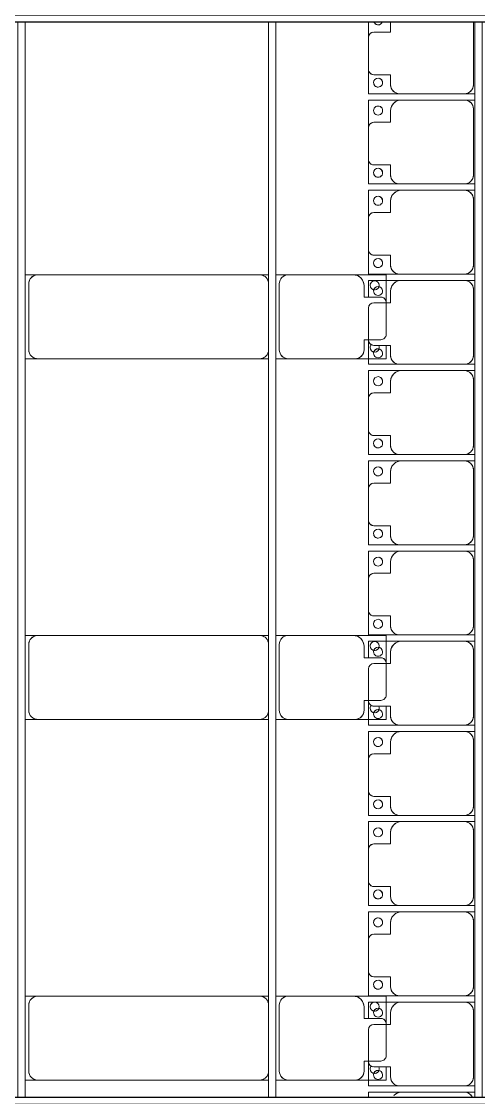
# Model space of a CAD drawing. Header units: millimetres. Extents: x -248177 to 167033, y 156986 to 268923.
# Drawn here: x -171373 to -168838, y 190419 to 196383 of the extents above; entities that cross this region are included whole.
import ezdxf

# ---------------------------------------------------------------- set-up
doc = ezdxf.new("R2010")
doc.units = ezdxf.units.MM
for name, color, linetype, lineweight in [('A-DETL-MBND', 5, 'Continuous', 9), ('A-GENM', 13, 'Continuous', 9), ('S-BEAM', 12, 'Continuous', 9)]:
    doc.layers.add(name, color=color, linetype=linetype, lineweight=lineweight)

# ---------------------------------------------------------------- blocks, each defined once
blk = doc.blocks.new('Dải phao đi lại kèm đỡ invester - DẢI PHAO ĐI LẠI-18009-BỐ TRÍ KHUNG KẾT CẤU BÈ PIN 02')
at = {"layer": 'A-DETL-MBND', "color": 8}
for p, q in [((38173.4, -729.7), (37826.3, -729.7)), ((38223.4, -721.8), (38223.4, -779.7)), ((38223.4, -721.8), (38223.4, -779.7)), ((38258.4, -779.7), (38258.4, -721.8)), ((38258.4, -779.7), (38258.4, -721.8)), ((38673.4, -729.7), (38308.4, -729.7)), ((38723.4, -721.8), (38723.4, -779.7)), ((38723.4, -721.8), (38723.4, -779.7)), ((38758.4, -779.7), (38758.4, -721.8)), ((38758.4, -779.7), (38758.4, -721.8)), ((39173.4, -729.7), (38808.4, -729.7)), ((39223.4, -721.8), (39223.4, -779.7)), ((39223.4, -721.8), (39223.4, -779.7)), ((39258.4, -779.7), (39258.4, -721.8)), ((39258.4, -779.7), (39258.4, -721.8)), ((39673.4, -729.7), (39308.4, -729.7)), ((39723.4, -721.8), (39723.4, -779.7)), ((39723.4, -721.8), (39723.4, -779.7)), ((39758.4, -779.7), (39758.4, -721.8)), ((39758.4, -779.7), (39758.4, -721.8)), ((40173.4, -729.7), (39808.4, -729.7)), ((40223.4, -721.8), (40223.4, -779.7)), ((40223.4, -721.8), (40223.4, -779.7)), ((40258.4, -779.7), (40258.4, -721.8)), ((40258.4, -779.7), (40258.4, -721.8)), ((40673.4, -729.7), (40308.4, -729.7)), ((40723.4, -721.8), (40723.4, -779.7)), ((40723.4, -721.8), (40723.4, -779.7)), ((40758.4, -779.7), (40758.4, -721.8)), ((40758.4, -779.7), (40758.4, -721.8)), ((41173.4, -729.7), (40808.4, -729.7)), ((41223.4, -721.8), (41223.4, -779.7)), ((41223.4, -721.8), (41223.4, -779.7)), ((41258.4, -779.7), (41258.4, -721.8)), ((41258.4, -779.7), (41258.4, -721.8)), ((41673.4, -729.7), (41308.4, -729.7)), ((41723.4, -721.8), (41723.4, -779.7)), ((41723.4, -721.8), (41723.4, -779.7)), ((41758.4, -779.7), (41758.4, -721.8)), ((41758.4, -779.7), (41758.4, -721.8)), ((42173.4, -729.7), (41808.4, -729.7)), ((42223.4, -721.8), (42223.4, -779.7)), ((42223.4, -721.8), (42223.4, -779.7)), ((42258.4, -779.7), (42258.4, -721.8)), ((42258.4, -779.7), (42258.4, -721.8)), ((42673.4, -729.7), (42308.4, -729.7)), ((42723.4, -721.8), (42723.4, -779.7)), ((42723.4, -721.8), (42723.4, -779.7)), ((42758.4, -779.7), (42758.4, -721.8)), ((42758.4, -779.7), (42758.4, -721.8)), ((43173.4, -729.7), (42808.4, -729.7)), ((43223.4, -721.8), (43223.4, -779.7)), ((43223.4, -721.8), (43223.4, -779.7)), ((43258.4, -779.7), (43258.4, -721.8)), ((43258.4, -779.7), (43258.4, -721.8)), ((43673.4, -729.7), (43308.4, -729.7)), ((43723.4, -721.8), (43723.4, -779.7)), ((43723.4, -721.8), (43723.4, -779.7)), ((43758.4, -779.7), (43758.4, -721.8)), ((43758.4, -779.7), (43758.4, -721.8)), ((38223.4, -1139.7), (38223.4, -779.7)), ((38258.4, -779.7), (38258.4, -1129.7)), ((38723.4, -1139.7), (38723.4, -779.7)), ((38758.4, -779.7), (38758.4, -1129.7)), ((39223.4, -1139.7), (39223.4, -779.7)), ((39258.4, -779.7), (39258.4, -1129.7)), ((39723.4, -1139.7), (39723.4, -779.7)), ((39758.4, -779.7), (39758.4, -1129.7)), ((40223.4, -1139.7), (40223.4, -779.7)), ((40258.4, -779.7), (40258.4, -1129.7)), ((40723.4, -1139.7), (40723.4, -779.7)), ((40758.4, -779.7), (40758.4, -1129.7)), ((41223.4, -1139.7), (41223.4, -779.7)), ((41258.4, -779.7), (41258.4, -1129.7)), ((41723.4, -1139.7), (41723.4, -779.7)), ((41758.4, -779.7), (41758.4, -1129.7)), ((42223.4, -1139.7), (42223.4, -779.7)), ((42258.4, -779.7), (42258.4, -1129.7)), ((42723.4, -1139.7), (42723.4, -779.7)), ((42758.4, -779.7), (42758.4, -1129.7)), ((43223.4, -1139.7), (43223.4, -779.7)), ((43258.4, -779.7), (43258.4, -1129.7)), ((43723.4, -1139.7), (43723.4, -779.7)), ((43758.4, -779.7), (43758.4, -1129.7)), ((38258.4, -1312.2), (38258.4, -1129.7)), ((38258.4, -1129.7), (38258.4, -1312.2)), ((38758.4, -1312.2), (38758.4, -1129.7)), ((38758.4, -1129.7), (38758.4, -1312.2)), ((39258.4, -1312.2), (39258.4, -1129.7)), ((39258.4, -1129.7), (39258.4, -1216.4)), ((39758.4, -1312.2), (39758.4, -1129.7)), ((39758.4, -1129.7), (39758.4, -1312.2)), ((40258.4, -1312.2), (40258.4, -1129.7)), ((40258.4, -1129.7), (40258.4, -1312.2)), ((40758.4, -1312.2), (40758.4, -1129.7)), ((40758.4, -1129.7), (40758.4, -1312.2)), ((41258.4, -1312.2), (41258.4, -1129.7)), ((41258.4, -1129.7), (41258.4, -1216.5)), ((41758.4, -1312.2), (41758.4, -1129.7)), ((41758.4, -1129.7), (41758.4, -1312.2)), ((42258.4, -1312.2), (42258.4, -1129.7)), ((42258.4, -1129.7), (42258.4, -1312.2)), ((42758.4, -1312.2), (42758.4, -1129.7)), ((42758.4, -1129.7), (42758.4, -1312.2)), ((43258.4, -1312.2), (43258.4, -1129.7)), ((43258.4, -1129.7), (43258.4, -1216.5)), ((43758.4, -1312.2), (43758.4, -1129.7)), ((43758.4, -1129.7), (43758.4, -1312.2)), ((37826.3, -1189.7), (37881.8, -1189.7)), ((37881.8, -1189.7), (37881.8, -1282.2)), ((38118.2, -1282.2), (38118.2, -1189.7)), ((38118.2, -1189.7), (38173.4, -1189.7)), ((38223.4, -1139.7), (38223.4, -1312.2)), ((38223.4, -1312.2), (38223.4, -1139.7)), ((38318.4, -1189.7), (38381.8, -1189.7)), ((38381.8, -1189.7), (38381.8, -1282.2)), ((38618.2, -1282.2), (38618.2, -1189.7)), ((38618.2, -1189.7), (38673.4, -1189.7)), ((38723.4, -1139.7), (38723.4, -1312.2)), ((38723.4, -1312.2), (38723.4, -1139.7)), ((38818.4, -1189.7), (38881.8, -1189.7)), ((38881.8, -1189.7), (38881.8, -1282.2)), ((39118.2, -1282.2), (39118.2, -1189.7)), ((39118.2, -1189.7), (39173.4, -1189.7)), ((39223.4, -1139.7), (39223.4, -1312.2)), ((39223.4, -1312.2), (39223.4, -1139.7)), ((39318.4, -1189.7), (39381.8, -1189.7)), ((39381.8, -1189.7), (39381.8, -1282.2)), ((39618.2, -1282.2), (39618.2, -1189.7)), ((39618.2, -1189.7), (39673.4, -1189.7)), ((39723.4, -1139.7), (39723.4, -1312.2)), ((39723.4, -1312.2), (39723.4, -1139.7)), ((39818.4, -1189.7), (39881.8, -1189.7)), ((39881.8, -1189.7), (39881.8, -1282.2)), ((40118.2, -1282.2), (40118.2, -1189.7)), ((40118.2, -1189.7), (40173.4, -1189.7)), ((40223.4, -1139.7), (40223.4, -1312.2)), ((40223.4, -1312.2), (40223.4, -1139.7)), ((40318.4, -1189.7), (40381.8, -1189.7)), ((40381.8, -1189.7), (40381.8, -1282.2)), ((40618.2, -1282.2), (40618.2, -1189.7)), ((40618.2, -1189.7), (40673.4, -1189.7)), ((40723.4, -1139.7), (40723.4, -1312.2)), ((40723.4, -1312.2), (40723.4, -1139.7)), ((40818.4, -1189.7), (40881.8, -1189.7)), ((40881.8, -1189.7), (40881.8, -1282.2)), ((41118.2, -1282.2), (41118.2, -1189.7)), ((41118.2, -1189.7), (41173.4, -1189.7)), ((41223.4, -1139.7), (41223.4, -1312.2)), ((41223.4, -1312.2), (41223.4, -1139.7)), ((41318.4, -1189.7), (41381.8, -1189.7)), ((41381.8, -1189.7), (41381.8, -1282.2)), ((41618.2, -1282.2), (41618.2, -1189.7)), ((41618.2, -1189.7), (41673.4, -1189.7)), ((41723.4, -1139.7), (41723.4, -1312.2)), ((41723.4, -1312.2), (41723.4, -1139.7)), ((41818.4, -1189.7), (41881.8, -1189.7)), ((41881.8, -1189.7), (41881.8, -1282.2)), ((42118.2, -1282.2), (42118.2, -1189.7)), ((42118.2, -1189.7), (42173.4, -1189.7)), ((42223.4, -1139.7), (42223.4, -1312.2)), ((42223.4, -1312.2), (42223.4, -1139.7)), ((42318.4, -1189.7), (42381.8, -1189.7)), ((42381.8, -1189.7), (42381.8, -1282.2)), ((42618.2, -1282.2), (42618.2, -1189.7)), ((42618.2, -1189.7), (42673.4, -1189.7)), ((42723.4, -1139.7), (42723.4, -1312.2)), ((42723.4, -1312.2), (42723.4, -1139.7)), ((42818.4, -1189.7), (42881.8, -1189.7)), ((42881.8, -1189.7), (42881.8, -1282.2)), ((43118.2, -1282.2), (43118.2, -1189.7)), ((43118.2, -1189.7), (43173.4, -1189.7)), ((43223.4, -1139.7), (43223.4, -1312.2)), ((43223.4, -1312.2), (43223.4, -1139.7)), ((43318.4, -1189.7), (43381.8, -1189.7)), ((43381.8, -1189.7), (43381.8, -1282.2)), ((43618.2, -1282.2), (43618.2, -1189.7)), ((43618.2, -1189.7), (43673.4, -1189.7)), ((43723.4, -1139.7), (43723.4, -1312.2)), ((43723.4, -1312.2), (43723.4, -1139.7)), ((39258.4, -1235), (39258.4, -1273.8)), ((41258.4, -1235.5), (41258.4, -1275.4)), ((43258.4, -1236.1), (43258.4, -1277)), ((39258.4, -1297), (39258.4, -1308.8)), ((41258.4, -1293.5), (41258.4, -1306)), ((43258.4, -1279.6), (43258.4, -1303.2)), ((37911.8, -1312.2), (37826.3, -1312.2)), ((37826.3, -1312.2), (37911.8, -1312.2)), ((37911.8, -1312.2), (38088.2, -1312.2)), ((38223.4, -1312.2), (38088.2, -1312.2)), ((38088.2, -1312.2), (38223.4, -1312.2)), ((38411.8, -1312.2), (38258.4, -1312.2)), ((38258.4, -1312.2), (38411.8, -1312.2)), ((38411.8, -1312.2), (38588.2, -1312.2)), ((38723.4, -1312.2), (38588.2, -1312.2)), ((38588.2, -1312.2), (38723.4, -1312.2)), ((38911.8, -1312.2), (38758.4, -1312.2)), ((38758.4, -1312.2), (38911.8, -1312.2)), ((38911.8, -1312.2), (39088.2, -1312.2)), ((39223.4, -1312.2), (39088.2, -1312.2)), ((39088.2, -1312.2), (39223.4, -1312.2)), ((39350.5, -1312.2), (39258.4, -1312.2)), ((39281.5, -1312.2), (39294.4, -1312.2)), ((39315.8, -1312.2), (39331.3, -1312.2)), ((39411.8, -1312.2), (39588.2, -1312.2)), ((39723.4, -1312.2), (39588.2, -1312.2)), ((39596.1, -1312.2), (39613.3, -1312.2)), ((39629.4, -1312.2), (39642.8, -1312.2)), ((39691.1, -1312.2), (39723.4, -1312.2)), ((39911.8, -1312.2), (39758.4, -1312.2)), ((39758.4, -1312.2), (39911.8, -1312.2)), ((39911.8, -1312.2), (40088.2, -1312.2)), ((40223.4, -1312.2), (40088.2, -1312.2)), ((40088.2, -1312.2), (40223.4, -1312.2)), ((40411.8, -1312.2), (40258.4, -1312.2)), ((40258.4, -1312.2), (40411.8, -1312.2)), ((40411.8, -1312.2), (40588.2, -1312.2)), ((40723.4, -1312.2), (40588.2, -1312.2)), ((40588.2, -1312.2), (40723.4, -1312.2)), ((40911.8, -1312.2), (40758.4, -1312.2)), ((40758.4, -1312.2), (40911.8, -1312.2)), ((40911.8, -1312.2), (41088.2, -1312.2)), ((41223.4, -1312.2), (41088.2, -1312.2)), ((41088.2, -1312.2), (41223.4, -1312.2)), ((41349.7, -1312.2), (41258.4, -1312.2)), ((41280.6, -1312.2), (41293.6, -1312.2)), ((41315, -1312.2), (41330.5, -1312.2)), ((41411.8, -1312.2), (41588.2, -1312.2)), ((41723.4, -1312.2), (41588.2, -1312.2)), ((41595.3, -1312.2), (41612.5, -1312.2)), ((41628.5, -1312.2), (41641.9, -1312.2)), ((41690.3, -1312.2), (41723.4, -1312.2)), ((41911.8, -1312.2), (41758.4, -1312.2)), ((41758.4, -1312.2), (41911.8, -1312.2)), ((41911.8, -1312.2), (42088.2, -1312.2)), ((42223.4, -1312.2), (42088.2, -1312.2)), ((42088.2, -1312.2), (42223.4, -1312.2)), ((42411.8, -1312.2), (42258.4, -1312.2)), ((42258.4, -1312.2), (42411.8, -1312.2)), ((42411.8, -1312.2), (42588.2, -1312.2)), ((42723.4, -1312.2), (42588.2, -1312.2)), ((42588.2, -1312.2), (42723.4, -1312.2)), ((42911.8, -1312.2), (42758.4, -1312.2)), ((42758.4, -1312.2), (42911.8, -1312.2)), ((42911.8, -1312.2), (43088.2, -1312.2)), ((43223.4, -1312.2), (43088.2, -1312.2)), ((43088.2, -1312.2), (43223.4, -1312.2)), ((43348.9, -1312.2), (43258.4, -1312.2)), ((43279.8, -1312.2), (43292.7, -1312.2)), ((43314.2, -1312.2), (43329.7, -1312.2)), ((43411.8, -1312.2), (43588.2, -1312.2)), ((43723.4, -1312.2), (43588.2, -1312.2)), ((43594.5, -1312.2), (43611.6, -1312.2)), ((43627.7, -1312.2), (43641.1, -1312.2)), ((43689.5, -1312.2), (43723.4, -1312.2)), ((43786.3, -1312.2), (43758.4, -1312.2)), ((43758.4, -1312.2), (43786.3, -1312.2))]:
    blk.add_line(p, q, dxfattribs=at)
for centre, radius, start, end in [((38173.4, -779.7), 50, 360, 90), ((38173.4, -779.7), 50, 15, 90), ((38308.4, -779.7), 50, 90, 180), ((38308.4, -779.7), 50, 94.74511, 165), ((38673.4, -779.7), 50, 0, 90), ((38673.4, -779.7), 50, 15, 90), ((38808.4, -779.7), 50, 90, 180), ((38808.4, -779.7), 50, 90, 165), ((39173.4, -779.7), 50, 0, 90), ((39173.4, -779.7), 50, 15, 90), ((39308.4, -779.7), 50, 90, 180), ((39308.4, -779.7), 50, 90, 165), ((39673.4, -779.7), 50, 0, 90), ((39673.4, -779.7), 50, 15, 90), ((39808.4, -779.7), 50, 90, 180), ((39808.4, -779.7), 50, 90, 165), ((40173.4, -779.7), 50, 0, 90), ((40173.4, -779.7), 50, 15, 90), ((40308.4, -779.7), 50, 90, 180), ((40308.4, -779.7), 50, 90, 165), ((40673.4, -779.7), 50, 0, 90), ((40673.4, -779.7), 50, 15, 90), ((40808.4, -779.7), 50, 90, 180), ((40808.4, -779.7), 50, 90, 165), ((41173.4, -779.7), 50, 0, 90), ((41173.4, -779.7), 50, 15, 90), ((41308.4, -779.7), 50, 90, 180), ((41308.4, -779.7), 50, 90, 165), ((41673.4, -779.7), 50, 0, 90), ((41673.4, -779.7), 50, 15, 90), ((41808.4, -779.7), 50, 90, 180), ((41808.4, -779.7), 50, 90, 165), ((42173.4, -779.7), 50, 0, 90), ((42173.4, -779.7), 50, 15, 90), ((42308.4, -779.7), 50, 90, 180), ((42308.4, -779.7), 50, 90, 165), ((42673.4, -779.7), 50, 0, 90), ((42673.4, -779.7), 50, 15, 90), ((42808.4, -779.7), 50, 90, 180), ((42808.4, -779.7), 50, 90, 165), ((43173.4, -779.7), 50, 0, 90), ((43173.4, -779.7), 50, 15, 90), ((43308.4, -779.7), 50, 90, 180), ((43308.4, -779.7), 50, 90, 165), ((43673.4, -779.7), 50, 0, 90), ((43673.4, -779.7), 50, 15, 90), ((43808.4, -779.7), 50, 120, 180), ((43808.4, -779.7), 50, 120, 165), ((38318.4, -1129.7), 60, 180, 270), ((38818.4, -1129.7), 60, 180, 270), ((39318.4, -1129.7), 60, 180, 270), ((39818.4, -1129.7), 60, 180, 270), ((40318.4, -1129.7), 60, 180, 270), ((40818.4, -1129.7), 60, 180, 270), ((41318.4, -1129.7), 60, 180, 270), ((41818.4, -1129.7), 60, 180, 270), ((42318.4, -1129.7), 60, 180, 270), ((42818.4, -1129.7), 60, 180, 270), ((43318.4, -1129.7), 60, 180, 270), ((43818.4, -1129.7), 60, 180, 225), ((38173.4, -1139.7), 50, 270, 360), ((38173.4, -1139.7), 50, 270, 345), ((38318.4, -1129.7), 60, 210, 270), ((38673.4, -1139.7), 50, 270, 0), ((38673.4, -1139.7), 50, 270, 345), ((38818.4, -1129.7), 60, 210, 270), ((39173.4, -1139.7), 50, 270, 0), ((39173.4, -1139.7), 50, 270, 345), ((39318.4, -1129.7), 60, 210, 270), ((39673.4, -1139.7), 50, 270, 360), ((39673.4, -1139.7), 50, 270, 345), ((39818.4, -1129.7), 60, 210, 270), ((40173.4, -1139.7), 50, 270, 0), ((40173.4, -1139.7), 50, 270, 345), ((40318.4, -1129.7), 60, 210, 270), ((40673.4, -1139.7), 50, 270, 360), ((40673.4, -1139.7), 50, 270, 345), ((40818.4, -1129.7), 60, 210, 270), ((41173.4, -1139.7), 50, 270, 360), ((41173.4, -1139.7), 50, 270, 345), ((41318.4, -1129.7), 60, 210, 270), ((41673.4, -1139.7), 50, 270, 360), ((41673.4, -1139.7), 50, 270, 345), ((41818.4, -1129.7), 60, 210, 270), ((42173.4, -1139.7), 50, 270, 0), ((42173.4, -1139.7), 50, 270, 345), ((42318.4, -1129.7), 60, 210, 270), ((42673.4, -1139.7), 50, 270, 360), ((42673.4, -1139.7), 50, 270, 345), ((42818.4, -1129.7), 60, 210, 270), ((43173.4, -1139.7), 50, 270, 360), ((43173.4, -1139.7), 50, 270, 345), ((43318.4, -1129.7), 60, 210, 270), ((43673.4, -1139.7), 50, 270, 360), ((43673.4, -1139.7), 50, 270, 345), ((43818.4, -1129.7), 60, 210, 225), ((37816.8, -1258.6), 25, 285, 75), ((37816.8, -1258.6), 25, 60, 75), ((37816.8, -1258.6), 25, 285, 30), ((38161.8, -1258.6), 25, 90, 270), ((38161.8, -1258.6), 25, 90, 165), ((38161.8, -1258.6), 25, 270, 90), ((38161.8, -1258.6), 25, 15, 90), ((38316.8, -1258.6), 25, 120.00846, 239.98988), ((38316.8, -1258.6), 25, 120.00846, 165), ((38316.8, -1258.6), 25, 90, 120), ((38316.8, -1258.6), 25, 90, 120), ((38316.8, -1258.6), 25, 270, 90), ((38316.8, -1258.6), 25, 60, 90), ((38316.8, -1258.6), 25, 270, 30), ((38661.8, -1258.6), 25, 90, 270), ((38661.8, -1258.6), 25, 90, 165), ((38661.8, -1258.6), 25, 270, 90), ((38661.8, -1258.6), 25, 15, 90), ((38816.8, -1258.6), 25, 90, 270), ((38816.8, -1258.6), 25, 90, 165), ((38816.8, -1258.6), 25, 270, 90), ((38816.8, -1258.6), 25, 60, 90), ((38816.8, -1258.6), 25, 270, 30), ((39161.8, -1258.6), 25, 90, 270), ((39161.8, -1258.6), 25, 90, 165), ((39161.8, -1258.6), 25, 270, 90), ((39161.8, -1258.6), 25, 15, 90), ((39316.8, -1258.6), 25, 90, 270), ((39316.8, -1258.6), 25, 270, 90), ((39316.8, -1258.6), 25, 15, 30), ((39661.8, -1258.6), 25, 90, 270), ((39661.8, -1258.6), 25, 270, 90), ((39661.8, -1258.6), 25, 60, 90), ((39816.8, -1258.6), 25, 90, 270), ((39816.8, -1258.6), 25, 90, 165), ((39816.8, -1258.6), 25, 270, 90), ((39816.8, -1258.6), 25, 60, 90), ((39816.8, -1258.6), 25, 270, 30), ((40161.8, -1258.6), 25, 90, 270), ((40161.8, -1258.6), 25, 90, 165), ((40161.8, -1258.6), 25, 270, 90), ((40161.8, -1258.6), 25, 15, 90), ((40316.8, -1258.6), 25, 90, 270), ((40316.8, -1258.6), 25, 90, 165), ((40316.8, -1258.6), 25, 270, 90), ((40316.8, -1258.6), 25, 60, 90), ((40316.8, -1258.6), 25, 270, 30), ((40661.8, -1258.6), 25, 90, 270), ((40661.8, -1258.6), 25, 90, 165), ((40661.8, -1258.6), 25, 270, 90), ((40661.8, -1258.6), 25, 15, 90), ((40816.8, -1258.6), 25, 90, 270), ((40816.8, -1258.6), 25, 90, 165), ((40816.8, -1258.6), 25, 270, 90), ((40816.8, -1258.6), 25, 60, 90), ((40816.8, -1258.6), 25, 270, 30), ((41161.8, -1258.6), 25, 90, 270), ((41161.8, -1258.6), 25, 90, 165), ((41161.8, -1258.6), 25, 270, 90), ((41161.8, -1258.6), 25, 15, 90), ((41316.8, -1258.6), 25, 90, 270), ((41316.8, -1258.6), 25, 270, 90), ((41316.8, -1258.6), 25, 15, 30), ((41661.8, -1258.6), 25, 90, 270), ((41661.8, -1258.6), 25, 150, 165), ((41661.8, -1258.6), 25, 270, 90), ((41661.8, -1258.6), 25, 60, 90), ((41816.8, -1258.6), 25, 90, 270), ((41816.8, -1258.6), 25, 90, 165), ((41816.8, -1258.6), 25, 270, 90), ((41816.8, -1258.6), 25, 60, 90), ((41816.8, -1258.6), 25, 270, 30), ((42161.8, -1258.6), 25, 90, 270), ((42161.8, -1258.6), 25, 90, 165), ((42161.8, -1258.6), 25, 270, 90), ((42161.8, -1258.6), 25, 15, 90), ((42316.8, -1258.6), 25, 90, 270), ((42316.8, -1258.6), 25, 90, 165), ((42316.8, -1258.6), 25, 270, 90), ((42316.8, -1258.6), 25, 60, 90), ((42316.8, -1258.6), 25, 270, 30), ((42661.8, -1258.6), 25, 90, 270), ((42661.8, -1258.6), 25, 90, 165), ((42661.8, -1258.6), 25, 270, 90), ((42661.8, -1258.6), 25, 15, 90), ((42816.8, -1258.6), 25, 90, 270), ((42816.8, -1258.6), 25, 90, 165), ((42816.8, -1258.6), 25, 270, 90), ((42816.8, -1258.6), 25, 60, 90), ((42816.8, -1258.6), 25, 270, 30), ((43161.8, -1258.6), 25, 90, 270), ((43161.8, -1258.6), 25, 90, 165), ((43161.8, -1258.6), 25, 270, 90), ((43161.8, -1258.6), 25, 15, 90), ((43316.8, -1258.6), 25, 90, 270), ((43316.8, -1258.6), 25, 270, 90), ((43316.8, -1258.6), 25, 15, 30), ((43661.8, -1258.6), 25, 90, 270), ((43661.8, -1258.6), 25, 150, 165), ((43661.8, -1258.6), 25, 270, 90), ((43661.8, -1258.6), 25, 60, 90), ((37911.8, -1282.2), 30, 180, 270), ((37911.8, -1282.2), 30, 195, 225), ((37911.8, -1282.2), 30, 195, 255), ((37911.8, -1282.2), 30, 195, 225), ((38088.2, -1282.2), 30, 270, 0), ((38088.2, -1282.2), 30, 285, 345), ((38088.2, -1282.2), 30, 285, 300), ((38088.2, -1282.2), 30, 285, 300), ((38088.2, -1282.2), 30, 315, 345), ((38088.2, -1282.2), 30, 315, 345), ((38161.8, -1258.6), 25, 180, 270), ((38161.8, -1258.6), 25, 270, 0), ((38316.8, -1258.6), 25, 180, 239.98988), ((38316.8, -1258.6), 25, 240, 270), ((38316.8, -1258.6), 25, 240, 270), ((38411.8, -1282.2), 30, 180, 270), ((38411.8, -1282.2), 30, 195, 225), ((38411.8, -1282.2), 30, 195, 255), ((38411.8, -1282.2), 30, 195, 225), ((38588.2, -1282.2), 30, 270, 0), ((38588.2, -1282.2), 30, 285, 345), ((38588.2, -1282.2), 30, 285, 300), ((38588.2, -1282.2), 30, 285, 300), ((38588.2, -1282.2), 30, 315, 345), ((38588.2, -1282.2), 30, 315, 345), ((38661.8, -1258.6), 25, 180, 270), ((38661.8, -1258.6), 25, 270, 0), ((38816.8, -1258.6), 25, 180, 270), ((38911.8, -1282.2), 30, 180, 270), ((38911.8, -1282.2), 30, 195, 225), ((38911.8, -1282.2), 30, 195, 255), ((38911.8, -1282.2), 30, 195, 225), ((39088.2, -1282.2), 30, 270, 0), ((39088.2, -1282.2), 30, 285, 345), ((39088.2, -1282.2), 30, 285, 300), ((39088.2, -1282.2), 30, 285, 300), ((39088.2, -1282.2), 30, 315, 345), ((39088.2, -1282.2), 30, 315, 345), ((39161.8, -1258.6), 25, 180, 270), ((39161.8, -1258.6), 25, 270, 0), ((39316.8, -1258.6), 25, 180, 255), ((39411.8, -1282.2), 30, 180, 270), ((39588.2, -1282.2), 30, 270, 360), ((39588.2, -1282.2), 30, 285, 345), ((39588.2, -1282.2), 30, 285, 300), ((39588.2, -1282.2), 30, 285, 300), ((39588.2, -1282.2), 30, 315, 345), ((39588.2, -1282.2), 30, 315, 345), ((39661.8, -1258.6), 25, 180, 255), ((39816.8, -1258.6), 25, 180, 270), ((39911.8, -1282.2), 30, 180, 270), ((39911.8, -1282.2), 30, 195, 225), ((39911.8, -1282.2), 30, 195, 255), ((39911.8, -1282.2), 30, 195, 225), ((40088.2, -1282.2), 30, 270, 0), ((40088.2, -1282.2), 30, 285, 345), ((40088.2, -1282.2), 30, 285, 300), ((40088.2, -1282.2), 30, 285, 300), ((40088.2, -1282.2), 30, 315, 345), ((40088.2, -1282.2), 30, 315, 345), ((40161.8, -1258.6), 25, 180, 270), ((40161.8, -1258.6), 25, 270, 0), ((40316.8, -1258.6), 25, 180, 270), ((40411.8, -1282.2), 30, 180, 270), ((40411.8, -1282.2), 30, 195, 225), ((40411.8, -1282.2), 30, 195, 255), ((40411.8, -1282.2), 30, 195, 225), ((40588.2, -1282.2), 30, 270, 360), ((40588.2, -1282.2), 30, 285, 345), ((40588.2, -1282.2), 30, 285, 300), ((40588.2, -1282.2), 30, 285, 300), ((40588.2, -1282.2), 30, 315, 345), ((40588.2, -1282.2), 30, 315, 345), ((40661.8, -1258.6), 25, 180, 270), ((40661.8, -1258.6), 25, 270, 0), ((40816.8, -1258.6), 25, 180, 270), ((40911.8, -1282.2), 30, 180, 270), ((40911.8, -1282.2), 30, 195, 225), ((40911.8, -1282.2), 30, 195, 255), ((40911.8, -1282.2), 30, 195, 225), ((41088.2, -1282.2), 30, 270, 0), ((41088.2, -1282.2), 30, 285, 345), ((41088.2, -1282.2), 30, 285, 300), ((41088.2, -1282.2), 30, 285, 300), ((41088.2, -1282.2), 30, 315, 345), ((41088.2, -1282.2), 30, 315, 345), ((41161.8, -1258.6), 25, 180, 270), ((41161.8, -1258.6), 25, 270, 360), ((41316.8, -1258.6), 25, 180, 255), ((41411.8, -1282.2), 30, 180, 270), ((41588.2, -1282.2), 30, 270, 0), ((41588.2, -1282.2), 30, 285, 345), ((41588.2, -1282.2), 30, 285, 300), ((41588.2, -1282.2), 30, 285, 300), ((41588.2, -1282.2), 30, 315, 345), ((41588.2, -1282.2), 30, 315, 345), ((41661.8, -1258.6), 25, 180, 255), ((41816.8, -1258.6), 25, 180, 270), ((41911.8, -1282.2), 30, 180, 270), ((41911.8, -1282.2), 30, 195, 225), ((41911.8, -1282.2), 30, 195, 255), ((41911.8, -1282.2), 30, 195, 225), ((42088.2, -1282.2), 30, 270, 360), ((42088.2, -1282.2), 30, 285, 345), ((42088.2, -1282.2), 30, 285, 300), ((42088.2, -1282.2), 30, 285, 300), ((42088.2, -1282.2), 30, 315, 345), ((42088.2, -1282.2), 30, 315, 345), ((42161.8, -1258.6), 25, 180, 270), ((42161.8, -1258.6), 25, 270, 360), ((42316.8, -1258.6), 25, 180, 270), ((42411.8, -1282.2), 30, 180, 270), ((42411.8, -1282.2), 30, 195, 225), ((42411.8, -1282.2), 30, 195, 255), ((42411.8, -1282.2), 30, 195, 225), ((42588.2, -1282.2), 30, 270, 0), ((42588.2, -1282.2), 30, 285, 345), ((42588.2, -1282.2), 30, 285, 300), ((42588.2, -1282.2), 30, 285, 300), ((42588.2, -1282.2), 30, 315, 345), ((42588.2, -1282.2), 30, 315, 345), ((42661.8, -1258.6), 25, 180, 270), ((42661.8, -1258.6), 25, 270, 360), ((42816.8, -1258.6), 25, 178.5605, 270), ((42911.8, -1282.2), 30, 180, 270), ((42911.8, -1282.2), 30, 195, 225), ((42911.8, -1282.2), 30, 195, 255), ((42911.8, -1282.2), 30, 195, 225), ((43088.2, -1282.2), 30, 270, 360), ((43088.2, -1282.2), 30, 285, 345), ((43088.2, -1282.2), 30, 285, 300), ((43088.2, -1282.2), 30, 285, 300), ((43088.2, -1282.2), 30, 315, 345), ((43088.2, -1282.2), 30, 315, 345), ((43161.8, -1258.6), 25, 180, 270), ((43161.8, -1258.6), 25, 270, 0), ((43316.8, -1258.6), 25, 180, 255), ((43411.8, -1282.2), 30, 180, 270), ((43588.2, -1282.2), 30, 270, 360), ((43588.2, -1282.2), 30, 285, 345), ((43588.2, -1282.2), 30, 285, 300), ((43588.2, -1282.2), 30, 285, 300), ((43588.2, -1282.2), 30, 315, 345), ((43588.2, -1282.2), 30, 315, 345), ((43661.8, -1258.6), 25, 180, 255)]:
    blk.add_arc(centre, radius, start, end, dxfattribs=at)
blk = doc.blocks.new('Dai phao do pin - DẢI PHAO ĐỠ PIN-V15-BỐ TRÍ KHUNG KẾT CẤU BÈ PIN 02')
at = {"layer": 'A-DETL-MBND', "color": 8}
for p, q in [((67079.7, 241.6), (67149.7, 241.6)), ((67079.7, 241.6), (67149.7, 241.6)), ((68380.3, 241.6), (67149.7, 241.6)), ((68380.3, 241.6), (68429.7, 241.6)), ((68380.3, 241.6), (68429.7, 241.6)), ((68469.7, 241.6), (68539.7, 241.6)), ((68469.7, 241.6), (68539.7, 241.6)), ((68899.7, 241.6), (68539.7, 241.6)), ((68899.7, 241.6), (69082.2, 241.6)), ((69082.2, 241.6), (68899.7, 241.6)), ((69082.2, 241.6), (69082.2, 88.2)), ((69082.2, 207.5), (69082.2, 241.6)), ((67099.7, 191.6), (67099.7, -173.4)), ((68489.7, 191.6), (68489.7, -173.4)), ((68959.7, 118.2), (68959.7, 181.6)), ((69052.2, 118.2), (68959.7, 118.2)), ((69082.2, -88.2), (69082.2, 88.2)), ((68959.7, -173.4), (68959.7, -118.2)), ((68959.7, -118.2), (69052.2, -118.2)), ((69082.2, -151.1), (69082.2, -223.4)), ((69082.2, -171.6), (69082.2, -158.8)), ((67149.7, -223.4), (67079.7, -223.4)), ((67149.7, -223.4), (67079.7, -223.4)), ((67149.7, -223.4), (68380.3, -223.4)), ((68429.7, -223.4), (68380.3, -223.4)), ((68429.7, -223.4), (68380.3, -223.4)), ((68539.7, -223.4), (68469.7, -223.4)), ((68539.7, -223.4), (68469.7, -223.4)), ((68539.7, -223.4), (68909.7, -223.4)), ((69082.2, -223.4), (68909.7, -223.4)), ((68909.7, -223.4), (68986.9, -223.4)), ((68999.6, -223.4), (69037.1, -223.4))]:
    blk.add_line(p, q, dxfattribs=at)
for centre, radius, start, end in [((67149.7, 191.6), 50, 90, 180), ((67149.7, 191.6), 50, 105, 135), ((68380.3, 191.6), 50, 15, 90), ((68380.3, 191.6), 50, 60, 90), ((68539.7, 191.6), 50, 90, 180), ((68539.7, 191.6), 50, 105, 180), ((68899.7, 181.6), 60, 0, 90), ((67149.7, 191.6), 50, 150, 180), ((68380.3, 191.6), 50, 15, 30), ((68899.7, 181.6), 60, 0, 60), ((69018.6, 183.2), 25, 0, 180), ((69018.6, 183.2), 25, 180, 360), ((69018.6, 183.2), 25, 135, 165), ((69018.6, 183.2), 25, 255, 345), ((69052.2, 88.2), 30, 0, 90), ((69052.2, 88.2), 30, 60, 75), ((69052.2, 88.2), 30, 15, 75), ((69052.2, 88.2), 30, 60, 75), ((69052.2, -88.2), 30, 270, 0), ((67149.7, -173.4), 50, 180, 270), ((67149.7, -173.4), 50, 180, 210), ((68539.7, -173.4), 50, 180, 270), ((68539.7, -173.4), 50, 180, 255), ((68909.7, -173.4), 50, 270, 0), ((68909.7, -173.4), 50, 285, 0), ((69018.6, -161.8), 25, 135, 180), ((69018.6, -161.8), 25, 180, 360), ((69018.6, -161.8), 25, 135, 150), ((69018.6, -161.8), 25, 255, 345), ((69018.6, -161.8), 25, 360, 30), ((67149.7, -173.4), 50, 240, 255), ((68380.3, -173.4), 50, 270, 345), ((68380.3, -173.4), 50, 285, 300), ((68380.3, -173.4), 50, 330, 345)]:
    blk.add_arc(centre, radius, start, end, dxfattribs=at)
blk = doc.blocks.new('Dai phao do pin - DẢI PHAO ĐỠ PIN-V16-BỐ TRÍ KHUNG KẾT CẤU BÈ PIN 02')
at = {"layer": 'A-DETL-MBND', "color": 8}
for p, q in [((67079.7, 241.6), (67149.7, 241.6)), ((67079.7, 241.6), (67149.7, 241.6)), ((68380.3, 241.6), (67149.7, 241.6)), ((68380.3, 241.6), (68429.7, 241.6)), ((68380.3, 241.6), (68429.7, 241.6)), ((68469.7, 241.6), (68539.7, 241.6)), ((68469.7, 241.6), (68539.7, 241.6)), ((68899.7, 241.6), (68539.7, 241.6)), ((68899.7, 241.6), (69082.2, 241.6)), ((69082.2, 241.6), (68899.7, 241.6)), ((69082.2, 241.6), (69082.2, 88.2)), ((69082.2, 208.3), (69082.2, 241.6)), ((67099.7, 191.6), (67099.7, -173.4)), ((68489.7, 191.6), (68489.7, -173.4)), ((68959.7, 118.2), (68959.7, 181.6)), ((69052.2, 118.2), (68959.7, 118.2)), ((69082.2, -88.2), (69082.2, 88.2)), ((68959.7, -173.4), (68959.7, -118.2)), ((68959.7, -118.2), (69052.2, -118.2)), ((69082.2, -150.3), (69082.2, -223.4)), ((69082.2, -170.8), (69082.2, -158)), ((67149.7, -223.4), (67079.7, -223.4)), ((67149.7, -223.4), (67079.7, -223.4)), ((67149.7, -223.4), (68380.3, -223.4)), ((68429.7, -223.4), (68380.3, -223.4)), ((68429.7, -223.4), (68380.3, -223.4)), ((68539.7, -223.4), (68469.7, -223.4)), ((68539.7, -223.4), (68469.7, -223.4)), ((68539.7, -223.4), (68909.7, -223.4)), ((69082.2, -223.4), (68909.7, -223.4)), ((68909.7, -223.4), (68986.8, -223.4)), ((68999.2, -223.4), (69035.7, -223.4))]:
    blk.add_line(p, q, dxfattribs=at)
for centre, radius, start, end in [((67149.7, 191.6), 50, 90, 180), ((67149.7, 191.6), 50, 105, 135), ((68380.3, 191.6), 50, 15, 90), ((68380.3, 191.6), 50, 60, 90), ((68539.7, 191.6), 50, 90, 180), ((68539.7, 191.6), 50, 105, 180), ((68899.7, 181.6), 60, 0, 90), ((67149.7, 191.6), 50, 150, 180), ((68380.3, 191.6), 50, 15, 30), ((68899.7, 181.6), 60, 0, 60), ((69018.6, 183.2), 25, 0, 180), ((69018.6, 183.2), 25, 180, 360), ((69018.6, 183.2), 25, 135, 165), ((69018.6, 183.2), 25, 255, 345), ((69052.2, 88.2), 30, 0, 90), ((69052.2, 88.2), 30, 15, 75), ((69052.2, 88.2), 30, 45, 60), ((69052.2, 88.2), 30, 45, 60), ((69052.2, -88.2), 30, 270, 0), ((67149.7, -173.4), 50, 180, 270), ((67149.7, -173.4), 50, 180, 210), ((68539.7, -173.4), 50, 180, 270), ((68539.7, -173.4), 50, 180, 255), ((68909.7, -173.4), 50, 270, 0), ((68909.7, -173.4), 50, 285, 0), ((69018.6, -161.8), 25, 135, 180), ((69018.6, -161.8), 25, 180, 360), ((69018.6, -161.8), 25, 135, 150), ((69018.6, -161.8), 25, 255, 345), ((69018.6, -161.8), 25, 360, 30), ((67149.7, -173.4), 50, 240, 270), ((68380.3, -173.4), 50, 270, 345), ((68380.3, -173.4), 50, 285, 300), ((68380.3, -173.4), 50, 330, 345)]:
    blk.add_arc(centre, radius, start, end, dxfattribs=at)
blk = doc.blocks.new('Dai phao do pin - DẢI PHAO ĐỠ PIN-V17-BỐ TRÍ KHUNG KẾT CẤU BÈ PIN 02')
at = {"layer": 'A-DETL-MBND', "color": 8}
for p, q in [((67079.7, 241.6), (67149.7, 241.6)), ((67079.7, 241.6), (67149.7, 241.6)), ((68380.3, 241.6), (67149.7, 241.6)), ((68380.3, 241.6), (68429.7, 241.6)), ((68380.3, 241.6), (68429.7, 241.6)), ((68469.7, 241.6), (68539.7, 241.6)), ((68469.7, 241.6), (68539.7, 241.6)), ((68899.7, 241.6), (68539.7, 241.6)), ((68899.7, 241.6), (69082.2, 241.6)), ((69082.2, 241.6), (68899.7, 241.6)), ((69082.2, 241.6), (69082.2, 88.2)), ((69082.2, 209.1), (69082.2, 241.6)), ((67099.7, 191.6), (67099.7, -173.4)), ((68489.7, 191.6), (68489.7, -173.4)), ((68959.7, 118.2), (68959.7, 181.6)), ((69052.2, 118.2), (68959.7, 118.2)), ((69082.2, -88.2), (69082.2, 88.2)), ((68959.7, -173.4), (68959.7, -118.2)), ((68959.7, -118.2), (69052.2, -118.2)), ((69082.2, -149.5), (69082.2, -223.4)), ((69082.2, -169.9), (69082.2, -157.2)), ((67149.7, -223.4), (67079.7, -223.4)), ((67149.7, -223.4), (67079.7, -223.4)), ((67149.7, -223.4), (68380.3, -223.4)), ((68429.7, -223.4), (68380.3, -223.4)), ((68429.7, -223.4), (68380.3, -223.4)), ((68539.7, -223.4), (68469.7, -223.4)), ((68539.7, -223.4), (68469.7, -223.4)), ((68539.7, -223.4), (68909.7, -223.4)), ((69082.2, -223.4), (68909.7, -223.4)), ((68909.7, -223.4), (68986.8, -223.4)), ((68998.8, -223.4), (69034.4, -223.4))]:
    blk.add_line(p, q, dxfattribs=at)
for centre, radius, start, end in [((67149.7, 191.6), 50, 90, 180), ((67149.7, 191.6), 50, 105, 135), ((68380.3, 191.6), 50, 15, 90), ((68380.3, 191.6), 50, 60, 90), ((68539.7, 191.6), 50, 90, 180), ((68539.7, 191.6), 50, 105, 180), ((68899.7, 181.6), 60, 0, 90), ((67149.7, 191.6), 50, 150, 180), ((68380.3, 191.6), 50, 15, 30), ((68899.7, 181.6), 60, 0, 60), ((69018.6, 183.2), 25, 0, 180), ((69018.6, 183.2), 25, 180, 360), ((69018.6, 183.2), 25, 135, 165), ((69018.6, 183.2), 25, 255, 345), ((69052.2, 88.2), 30, 0, 90), ((69052.2, 88.2), 30, 15, 75), ((69052.2, -88.2), 30, 270, 0), ((67149.7, -173.4), 50, 180, 270), ((67149.7, -173.4), 50, 180, 210), ((68539.7, -173.4), 50, 180, 270), ((68539.7, -173.4), 50, 180, 255), ((68909.7, -173.4), 50, 270, 0), ((68909.7, -173.4), 50, 285, 0), ((69018.6, -161.8), 25, 135, 180), ((69018.6, -161.8), 25, 180, 360), ((69018.6, -161.8), 25, 135, 150), ((69018.6, -161.8), 25, 255, 345), ((69018.6, -161.8), 25, 360, 30), ((67149.7, -173.4), 50, 240, 270), ((68380.3, -173.4), 50, 270, 345), ((68380.3, -173.4), 50, 285, 300), ((68380.3, -173.4), 50, 330, 345)]:
    blk.add_arc(centre, radius, start, end, dxfattribs=at)
blk = doc.blocks.new('Dầm C52 - Dầm C52-24593-BỐ TRÍ KHUNG KẾT CẤU BÈ PIN 02')
at = {"layer": 'S-BEAM', "color": 1}
for p, q in [((-22178.2, 20), (-16218.2, 20)), ((-16218.2, -20), (-22178.2, -20))]:
    blk.add_line(p, q, dxfattribs=at)
blk = doc.blocks.new('Dầm C52 - Hộp 40x60-16517-BỐ TRÍ KHUNG KẾT CẤU BÈ PIN 02')
at = {"layer": 'S-BEAM', "color": 3, "lineweight": 25}
for p, q in [((-109999.4, 20), (109999.4, 20)), ((109999.4, -20), (-109999.4, -20))]:
    blk.add_line(p, q, dxfattribs=at)
blk = doc.blocks.new('HOBANMONG_BEPIN 2_rvt-1-BỐ TRÍ KHUNG KẾT CẤU BÈ PIN 02')
at = {"layer": 'A-GENM', "lineweight": 9}
for name, p, rotation in [('Dải phao đi lại kèm đỡ invester - DẢI PHAO ĐI LẠI-18009-BỐ TRÍ KHUNG KẾT CẤU BÈ PIN 02', (-168136.4, 234206.3), 270.0007586098934), ('Dai phao do pin - DẢI PHAO ĐỠ PIN-V17-BỐ TRÍ KHUNG KẾT CẤU BÈ PIN 02', (-238432.3, 194736.6), 0.0007586094741477002), ('Dai phao do pin - DẢI PHAO ĐỠ PIN-V16-BỐ TRÍ KHUNG KẾT CẤU BÈ PIN 02', (-238432.3, 192737.5), 0.0007586094741477002), ('Dai phao do pin - DẢI PHAO ĐỠ PIN-V15-BỐ TRÍ KHUNG KẾT CẤU BÈ PIN 02', (-238432.3, 190738.3), 0.0007586094741477002)]:
    blk.add_blockref(name, p, dxfattribs=dict(at, rotation=rotation))
at = {"layer": 'S-BEAM', "lineweight": 9}
for name, p, rotation in [('Dầm C52 - Dầm C52-24593-BỐ TRÍ KHUNG KẾT CẤU BÈ PIN 02', (-171372.9, 212598.2), 90.00075860989138), ('Dầm C52 - Dầm C52-24593-BỐ TRÍ KHUNG KẾT CẤU BÈ PIN 02', (-169982.9, 212598.2), 90.00075860989138), ('Dầm C52 - Dầm C52-24593-BỐ TRÍ KHUNG KẾT CẤU BÈ PIN 02', (-168837.9, 212598.2), 90.00075860989138), ('Dầm C52 - Hộp 40x60-16517-BỐ TRÍ KHUNG KẾT CẤU BÈ PIN 02', (-131154.4, 196400.5), 0.0007586094741477002), ('Dầm C52 - Hộp 40x60-16517-BỐ TRÍ KHUNG KẾT CẤU BÈ PIN 02', (-131154.4, 190400.5), 0.0007586094741477002)]:
    blk.add_blockref(name, p, dxfattribs=dict(at, rotation=rotation))

msp = doc.modelspace()

# ---------------------------------------------------------------- block references
at = {"lineweight": 5}
msp.add_blockref('HOBANMONG_BEPIN 2_rvt-1-BỐ TRÍ KHUNG KẾT CẤU BÈ PIN 02', (0, 0), dxfattribs=at)

doc.saveas('drawing.dxf')
